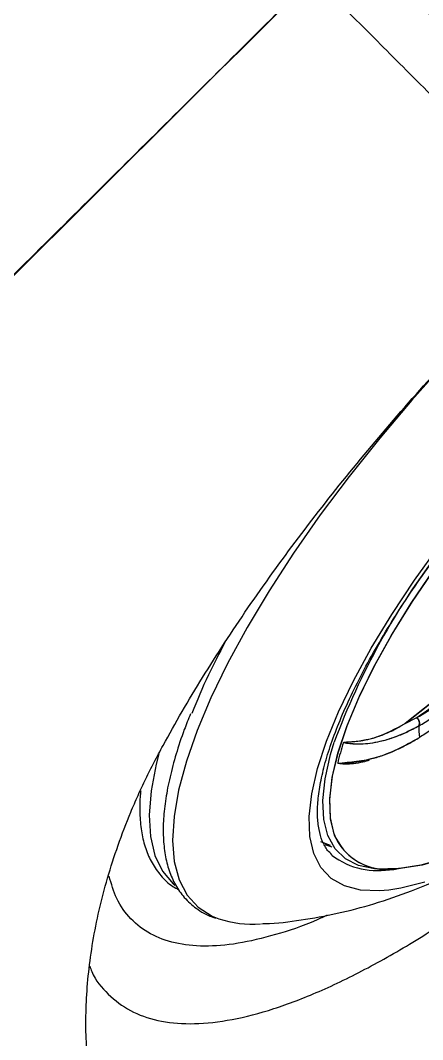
# Model space of a CAD drawing. Header units: inches. Extents: x 2 to 86, y -22 to 129.
# Drawn here: x 11.55 to 12.816, y 65.967 to 69.176 of the extents above; entities that cross this region are included whole.
import ezdxf

# ---------------------------------------------------------------- set-up
doc = ezdxf.new("R2010")
doc.units = ezdxf.units.IN
doc.header["$MEASUREMENT"] = 0
doc.layers.add('1', color=4, linetype='Continuous')
doc.layers.add('BDIM_CYAN', color=4, linetype='Continuous')

# ---------------------------------------------------------------- blocks, each defined once
blk = doc.blocks.new('2020 HS PILLOW')
at = {"layer": '1', "color": 2}
for points, knots in [([(5.8034, -0.0127), (5.5758, -0.0117), (5.1207, -0.0097), (4.4379, -0.0073), (3.7551, -0.0052), (3.0724, -0.0034), (2.3896, -0.0021), (1.7069, -0.001), (1.0241, -0.0003), (0.3414, 0), (-0.3414, 0), (-1.0241, -0.0003), (-1.7069, -0.001), (-2.3896, -0.0021), (-3.0724, -0.0034), (-3.7551, -0.0052), (-4.4379, -0.0073), (-5.1207, -0.0097), (-5.5758, -0.0117), (-5.8034, -0.0127)], [0, 0, 0, 0, 0.058824, 0.117648, 0.176472, 0.235295, 0.294119, 0.352942, 0.411765, 0.470588, 0.529412, 0.588235, 0.647058, 0.705881, 0.764705, 0.823528, 0.882352, 0.941176, 1, 1, 1, 1]), ([(5.8027, -0.0093), (4.0523, -0.005), (0.1838, 0.0045), (-3.6846, -0.0044), (-5.8027, -0.0093)], [0, 0, 0, 0, 0.452479, 1, 1, 1, 1])]:
    blk.add_open_spline(points, degree=3, knots=knots, dxfattribs=at)
blk = doc.blocks.new('2020 RHYTHM')
at = {"layer": 'BDIM_CYAN', "color": 3}
for p, q in [((10.4793, 66.0494), (10.3879, 65.9765)), ((10.3889, 65.9771), (10.4793, 66.0494)), ((10.3879, 65.9765), (10.4245, 65.995)), ((10.1353, 65.5955), (10.1571, 65.5877)), ((10.1579, 65.5613), (10.1562, 65.563))]:
    blk.add_line(p, q, dxfattribs=at)
at = {"layer": 'BDIM_CYAN', "color": 3, "flags": 128}
for points in [[(10.5112, 65.5511), (10.437, 65.5301), (10.37, 65.5197), (10.334, 65.5186)], [(10.4495, 65.4771), (10.3745, 65.458), (10.3366, 65.452)], [(10.624, 67.2276), (10.5149, 67.1128), (10.4092, 66.995), (10.3078, 66.8753), (10.2114, 66.7544), (10.1208, 66.6334), (10.0366, 66.5132), (9.9596, 66.3946), (9.8902, 66.2786), (9.829, 66.166), (9.7765, 66.0578), (9.7331, 65.9547), (9.699, 65.8575), (9.6747, 65.767), (9.6602, 65.6838), (9.6556, 65.6086), (9.6611, 65.542), (9.6764, 65.4844), (9.7017, 65.4363), (9.7366, 65.3981), (9.7808, 65.37), (9.801, 65.3617)], [(10.3366, 65.452), (10.307, 65.4495), (10.2475, 65.4518), (10.1966, 65.4649), (10.1549, 65.4886), (10.1227, 65.5227), (10.1004, 65.5669), (10.0881, 65.6207), (10.086, 65.6837), (10.0941, 65.7551), (10.1123, 65.8344), (10.1405, 65.9208), (10.1783, 66.0134), (10.2254, 66.1113), (10.2814, 66.2137), (10.3457, 66.3194), (10.4177, 66.4276), (10.4967, 66.5371), (10.5819, 66.6469), (10.6726, 66.7559), (10.7678, 66.8631), (10.8666, 66.9675)], [(10.1701, 65.615), (10.166, 65.6249), (10.1534, 65.6764), (10.1509, 65.737), (10.1587, 65.8061), (10.1765, 65.883), (10.2043, 65.967), (10.2417, 66.0572), (10.2884, 66.1526), (10.3439, 66.2522), (10.4075, 66.3551), (10.4788, 66.4603), (10.5569, 66.5665), (10.641, 66.6727), (10.7302, 66.7779), (10.8237, 66.8809)], [(10.1648, 65.6284), (10.153, 65.6796), (10.1511, 65.7407), (10.1594, 65.8103), (10.1778, 65.8877), (10.2062, 65.972), (10.2442, 66.0625), (10.2914, 66.1582), (10.3473, 66.2581), (10.4114, 66.3612), (10.4831, 66.4664), (10.5615, 66.5726), (10.646, 66.6788), (10.7355, 66.7839), (10.8172, 66.874)], [(11.465, 66.2562), (11.3682, 66.1564), (11.2691, 66.0608), (11.1687, 65.9705), (11.0681, 65.8862), (10.9682, 65.809), (10.8702, 65.7395), (10.7749, 65.6786), (10.6835, 65.6268), (10.5968, 65.5846), (10.5157, 65.5526), (10.4411, 65.531), (10.3736, 65.52), (10.3668, 65.5195)], [(10.3565, 65.5189), (10.3508, 65.5184), (10.292, 65.5187), (10.2415, 65.5295), (10.1999, 65.5508), (10.1676, 65.5823), (10.1449, 65.6236), (10.132, 65.6745), (10.1291, 65.7344), (10.1361, 65.8026), (10.1531, 65.8786), (10.1646, 65.9174)], [(10.3565, 65.5189), (10.3508, 65.5184), (10.292, 65.5187), (10.2415, 65.5295), (10.1999, 65.5508), (10.1676, 65.5823), (10.1449, 65.6236), (10.132, 65.6745), (10.1291, 65.7344), (10.1361, 65.8026), (10.1531, 65.8786), (10.1646, 65.9174)], [(9.6121, 65.8808), (9.604, 65.849), (9.588, 65.7647), (9.5819, 65.6882), (9.5859, 65.6203), (9.5998, 65.5613), (9.6236, 65.5118), (9.657, 65.4721), (9.663, 65.4669)], [(10.1534, 65.5925), (10.1533, 65.5925), (10.1224, 65.6041)]]:
    blk.add_lwpolyline(points, dxfattribs=at)
at = {"layer": 'BDIM_CYAN', "color": 3}
for centre, radius, start, end in [((12.3321, 65.1147), 2.3113, 142.4195, 159.6796), ((10.6763, 65.9628), 0.2452, 178.4784, 187.0613), ((10.6764, 65.9627), 0.2452, 178.4791, 187.0621), ((11.0428, 65.6461), 0.8913, 162.352, 166.6367), ((11.0427, 65.6462), 0.8912, 162.3523, 166.639), ((10.3254, 65.6908), 0.1724, 201.2111, 272.8549), ((10.3317, 65.6974), 0.1813, 207.0114, 281.1689), ((10.3006, 65.7488), 0.2356, 232.7119, 282.4119), ((9.9071, 65.6839), 0.3392, 251.7685, 274.2731)]:
    blk.add_arc(centre, radius, start, end, dxfattribs=at)
for points, knots in [([(10.9817, 67.6973), (10.6569, 68.0176), (10.3477, 68.3247), (9.9119, 68.7594), (9.7714, 68.8999), (9.5681, 69.1034), (9.5016, 69.1701), (9.4039, 69.2681), (9.3716, 69.3005), (9.3078, 69.3645), (9.2763, 69.3962), (9.2451, 69.4275)], [0, 0, 0, 0, 0.5, 0.5, 0.75, 0.75, 0.875, 0.875, 0.9375, 0.9375, 1, 1, 1, 1]), ([(9.3203, 69.1047), (9.3315, 69.0935), (9.354, 69.071), (9.3883, 69.0368), (9.423, 69.0021), (9.4582, 68.9669), (9.4939, 68.9312), (9.5301, 68.895), (9.5668, 68.8583), (9.604, 68.8211), (9.6417, 68.7834), (9.6799, 68.7451), (9.7187, 68.7064), (9.758, 68.6671), (9.7978, 68.6273), (9.8381, 68.5869), (9.879, 68.5461), (9.9194, 68.5056), (9.9612, 68.4639), (10.006, 68.4191), (10.0568, 68.3684), (10.1135, 68.3116), (10.1765, 68.2487), (10.2457, 68.1795), (10.3214, 68.1037), (10.4038, 68.0213), (10.4929, 67.9321), (10.5552, 67.8698), (10.5874, 67.8377)], [0, 0, 0, 0, 0.029798, 0.059789, 0.089973, 0.120351, 0.150922, 0.181687, 0.212646, 0.243798, 0.275144, 0.306684, 0.338418, 0.370346, 0.402468, 0.434784, 0.467295, 0.5, 0.530633, 0.565571, 0.604814, 0.64836, 0.69621, 0.748363, 0.804819, 0.865577, 0.930637, 1, 1, 1, 1]), ([(12.176, 66.249), (12.0576, 66.1002), (11.806, 65.807), (11.4688, 65.4693), (11.2288, 65.2567), (11.0918, 65.1435), (10.9908, 65.0611), (10.8927, 64.9813), (10.7657, 64.8794), (10.6132, 64.7611), (10.4412, 64.6372), (10.3068, 64.5513), (10.2047, 64.4946), (10.1062, 64.4462), (9.9436, 64.3844), (9.7396, 64.3674), (9.5478, 64.4692), (9.4195, 64.6867), (9.3765, 64.948), (9.3859, 65.161), (9.4037, 65.2893), (9.43, 65.4214), (9.4697, 65.558), (9.5161, 65.68), (9.5465, 65.75), (9.571, 65.8024), (9.5974, 65.8549), (9.6349, 65.925), (9.7048, 66.0492), (9.8614, 66.3024), (10.1282, 66.6729), (10.5011, 67.1109), (10.7725, 67.385), (10.9106, 67.5144)], [0, 0, 0, 0, 0.0625, 0.125, 0.15625, 0.171875, 0.1875, 0.203125, 0.21875, 0.25, 0.28125, 0.3125, 0.328125, 0.34375, 0.375, 0.4375, 0.5, 0.5625, 0.625, 0.65625, 0.671875, 0.6875, 0.71875, 0.734375, 0.742188, 0.75, 0.757812, 0.765625, 0.78125, 0.8125, 0.875, 0.9375, 1, 1, 1, 1]), ([(10.1574, 65.5635), (10.1527, 65.5678), (10.1402, 65.5792), (10.1267, 65.6053), (10.1159, 65.6415), (10.1112, 65.6843), (10.1127, 65.7338), (10.1207, 65.7901), (10.1355, 65.8527), (10.1572, 65.9213), (10.1859, 65.9953), (10.2215, 66.074), (10.2637, 66.1567), (10.3122, 66.2425), (10.3664, 66.3305), (10.4257, 66.4196), (10.4888, 66.5083), (10.5547, 66.5954), (10.6167, 66.6728), (10.6739, 66.741), (10.7338, 66.81), (10.7778, 66.8579), (10.8041, 66.8864)], [0, 0, 0, 0, 0.034554, 0.091606, 0.14436, 0.195909, 0.247364, 0.299045, 0.351183, 0.403793, 0.456811, 0.51014, 0.563672, 0.61728, 0.670803, 0.724005, 0.776453, 0.82716, 0.876965, 0.91271, 0.947974, 1, 1, 1, 1]), ([(9.3947, 65.2128), (9.3967, 65.2071), (9.4096, 65.1708), (9.4512, 65.1222), (9.5197, 65.0692), (9.6065, 65.0383), (9.7086, 65.0279), (9.8255, 65.0385), (9.9555, 65.0699), (10.0975, 65.122), (10.2499, 65.1941), (10.4111, 65.2852), (10.5796, 65.3946), (10.7534, 65.5204), (10.9305, 65.6609), (11.1074, 65.814), (11.2822, 65.9785), (11.4344, 66.1331), (11.5633, 66.2729), (11.6711, 66.3953), (11.7398, 66.4787), (11.7743, 66.5205)], [0, 0, 0, 0, 0.010881, 0.068863, 0.127367, 0.185505, 0.243523, 0.301965, 0.36018, 0.418244, 0.476761, 0.53504, 0.593133, 0.651887, 0.710199, 0.767932, 0.826111, 0.884142, 0.922631, 0.961169, 1, 1, 1, 1]), ([(10.4245, 65.995), (10.4469, 66.0084), (10.4911, 66.0349), (10.5523, 66.0824), (10.605, 66.1288), (10.6497, 66.1719), (10.698, 66.2224), (10.7502, 66.2821), (10.7896, 66.3301), (10.8101, 66.3574), (10.8123, 66.3602)], [0, 0, 0, 0, 0.178753, 0.352134, 0.46584, 0.578581, 0.69072, 0.834272, 0.982776, 1, 1, 1, 1]), ([(10.4313, 65.9692), (10.4444, 65.9768), (10.4749, 65.9945), (10.5194, 66.0256), (10.563, 66.0598), (10.6013, 66.0927), (10.6388, 66.1274), (10.6743, 66.1627), (10.7191, 66.21), (10.7699, 66.2685), (10.8119, 66.3203), (10.832, 66.3471), (10.8341, 66.3499)], [0, 0, 0, 0, 0.101334, 0.234903, 0.331412, 0.421812, 0.514632, 0.604425, 0.6813, 0.843784, 0.983633, 1, 1, 1, 1]), ([(10.8481, 66.347), (10.8476, 66.3461), (10.8219, 66.3091), (10.7676, 66.2402), (10.6995, 66.1606), (10.6437, 66.1027), (10.6015, 66.0618), (10.5603, 66.0253), (10.516, 65.9893), (10.4742, 65.9586), (10.4453, 65.9403), (10.4331, 65.9325)], [0, 0, 0, 0, 0.0045844, 0.2008282, 0.4034878, 0.4986477, 0.5966952, 0.7017911, 0.7885289, 0.9102427, 1, 1, 1, 1]), ([(9.8207, 66.2323), (9.8026, 66.1978), (9.762, 66.12), (9.7325, 66.0483), (9.716, 66.0084)], [0, 0, 0, 0, 0.443574, 1, 1, 1, 1]), ([(10.4243, 65.9952), (10.4449, 66.0091), (10.4859, 66.0369), (10.5248, 66.0778), (10.5389, 66.1052), (10.5399, 66.1072)], [0, 0, 0, 0, 0.485245, 0.963035, 1, 1, 1, 1]), ([(9.712, 66.0072), (9.7053, 65.9904), (9.6878, 65.9467), (9.6661, 65.8801), (9.6465, 65.8075), (9.6333, 65.7394), (9.6262, 65.6759), (9.6255, 65.6168), (9.6312, 65.5624), (9.6437, 65.5125), (9.6636, 65.4673), (9.6918, 65.4268), (9.7305, 65.3925), (9.7644, 65.3716), (9.7873, 65.3651), (9.7911, 65.364)], [0, 0, 0, 0, 0.051306, 0.13375, 0.215892, 0.297727, 0.379307, 0.460763, 0.542247, 0.624097, 0.706941, 0.792066, 0.881924, 0.98036, 1, 1, 1, 1]), ([(10.4312, 65.9693), (10.4319, 65.9713), (10.4333, 65.9754), (10.4324, 65.9828), (10.4294, 65.99), (10.426, 65.9935), (10.4243, 65.9952)], [0, 0, 0, 0, 0.243747, 0.504295, 0.76245, 1, 1, 1, 1]), ([(10.4245, 65.995), (10.4261, 65.9933), (10.4296, 65.9898), (10.4326, 65.9826), (10.4334, 65.9752), (10.432, 65.9711), (10.4313, 65.9692)], [0, 0, 0, 0, 0.2406304, 0.5000002, 0.75937, 1, 1, 1, 1]), ([(10.1934, 65.9164), (10.1934, 65.9164), (10.1934, 65.9164), (10.1935, 65.9165), (10.1936, 65.9166), (10.1936, 65.9167), (10.1937, 65.9168), (10.1939, 65.9169), (10.1943, 65.9171), (10.1949, 65.9173), (10.1977, 65.918), (10.2021, 65.9182), (10.2082, 65.9186), (10.2148, 65.919), (10.2219, 65.9194), (10.23, 65.9201), (10.2391, 65.9211), (10.2501, 65.9226), (10.2631, 65.9249), (10.2779, 65.9283), (10.2998, 65.9343), (10.3275, 65.9445), (10.3595, 65.9596), (10.3795, 65.9715), (10.3889, 65.9771)], [0, 0, 0, 0, 0.000327, 0.000612, 0.000878, 0.001153, 0.001462, 0.001822, 0.002741, 0.005497, 0.009572, 0.039492, 0.071703, 0.104654, 0.14232, 0.185185, 0.233181, 0.286232, 0.359053, 0.435893, 0.516641, 0.698131, 0.85897, 1, 1, 1, 1]), ([(10.1934, 65.9163), (10.1934, 65.9164), (10.1934, 65.9164), (10.1935, 65.9165), (10.1936, 65.9166), (10.1936, 65.9167), (10.1937, 65.9167), (10.1939, 65.9169), (10.1943, 65.9171), (10.1958, 65.9177), (10.2007, 65.9182), (10.2184, 65.9192), (10.239, 65.9208), (10.268, 65.9258), (10.3142, 65.937), (10.357, 65.9599), (10.3879, 65.9765)], [0, 0, 0, 0, 0.000476, 0.000684, 0.000883, 0.001085, 0.001298, 0.001793, 0.003187, 0.005233, 0.020505, 0.074269, 0.280942, 0.351854, 0.532447, 1, 1, 1, 1]), ([(10.1934, 65.9164), (10.2137, 65.9141), (10.2524, 65.9099), (10.3145, 65.9203), (10.3735, 65.9395), (10.4128, 65.9598), (10.4312, 65.9693)], [0, 0, 0, 0, 0.292679, 0.556946, 0.792739, 1, 1, 1, 1]), ([(10.1934, 65.9163), (10.2066, 65.9146), (10.2332, 65.9111), (10.2741, 65.9136), (10.3148, 65.9211), (10.3537, 65.933), (10.3926, 65.9487), (10.4185, 65.9624), (10.4313, 65.9692)], [0, 0, 0, 0, 0.192198, 0.385617, 0.546699, 0.708685, 0.855456, 1, 1, 1, 1]), ([(10.1756, 65.8521), (10.2151, 65.855), (10.2743, 65.8593), (10.363, 65.893), (10.4096, 65.9194), (10.4329, 65.9327)], [0, 0, 0, 0, 0.499976, 0.75005, 1, 1, 1, 1]), ([(10.1756, 65.8521), (10.1847, 65.8522), (10.2039, 65.8522), (10.2326, 65.8553), (10.264, 65.8608), (10.2978, 65.8695), (10.3321, 65.8815), (10.366, 65.896), (10.3981, 65.9118), (10.4215, 65.9257), (10.4331, 65.9325)], [0, 0, 0, 0, 0.118976, 0.250214, 0.359061, 0.500276, 0.649712, 0.750182, 0.876728, 1, 1, 1, 1]), ([(10.275, 65.8607), (10.2683, 65.8587), (10.2514, 65.8534), (10.2294, 65.8502), (10.2096, 65.8486), (10.1943, 65.8486), (10.1836, 65.8493), (10.1773, 65.8507), (10.1759, 65.8514), (10.1756, 65.8518), (10.1756, 65.852), (10.1756, 65.8521), (10.1756, 65.8521)], [0, 0, 0, 0, 0.183522, 0.469096, 0.64248, 0.773244, 0.938199, 0.981021, 0.993391, 0.997375, 0.998846, 1, 1, 1, 1]), ([(9.5557, 65.7649), (9.5549, 65.7584), (9.5516, 65.7306), (9.552, 65.6859), (9.5574, 65.6312), (9.57, 65.5815), (9.5898, 65.5361), (9.6185, 65.4961), (9.6472, 65.4676), (9.6691, 65.4564), (9.6757, 65.453)], [0, 0, 0, 0, 0.044112, 0.188135, 0.332207, 0.476926, 0.623404, 0.773912, 0.932791, 1, 1, 1, 1]), ([(9.9355, 65.3462), (9.9393, 65.3463), (9.9815, 65.3469), (10.0617, 65.3573), (10.1764, 65.3776), (10.2924, 65.4085), (10.4116, 65.4495), (10.5353, 65.5024), (10.6548, 65.5623), (10.7321, 65.6092), (10.7673, 65.6305)], [0, 0, 0, 0, 0.012302, 0.137994, 0.267125, 0.401619, 0.543985, 0.697015, 0.862278, 1, 1, 1, 1]), ([(10.1428, 65.3731), (10.1313, 65.3677), (10.0734, 65.3407), (9.9782, 65.3096), (9.8594, 65.2811), (9.7535, 65.2725), (9.6611, 65.2826), (9.5835, 65.3112), (9.5223, 65.3588), (9.4781, 65.4192), (9.4628, 65.4717), (9.4558, 65.496)], [0, 0, 0, 0, 0.030404, 0.153509, 0.27677, 0.400367, 0.523799, 0.647618, 0.771298, 0.894233, 1, 1, 1, 1])]:
    blk.add_open_spline(points, degree=3, knots=knots, dxfattribs=at)
at = {"layer": '1', "color": 3, "xscale": -0.9999999999999998, "rotation": 225}
blk.add_blockref('2020 HS PILLOW', (12.9264, 71.146), dxfattribs=at)

msp = doc.modelspace()

# ---------------------------------------------------------------- block references
msp.add_blockref('2020 RHYTHM', (2.3733, 0.9854))

doc.saveas('drawing.dxf')
